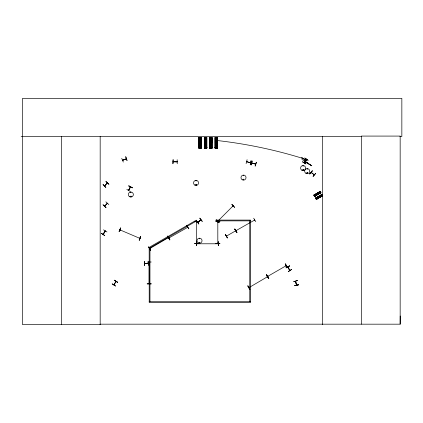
<?xml version="1.0" encoding="UTF-8"?>
<svg xmlns="http://www.w3.org/2000/svg" width="423" height="423" viewBox="0 0 423 423"><rect width="100%" height="100%" fill="white"/><g stroke="black" fill="none" stroke-linecap="round" stroke-linejoin="round"><path stroke-width="0.63" d="M399.872 136.518L401.85 136.518L401.85 98.379L22.514 98.379L22.514 324.621L100.23 324.621L100.177 324.177L400.163 324.177L400.221 315.997M197.964 221.948L197.768 222.345L198.017 221.953M197.694 222.197L200.973 219.923L197.827 222.302M105.184 230.873L103.212 234.432L103.27 233.967M122.517 160.143L126.324 158.863M149.139 283.722L149.134 283.273L149.277 283.717M217.803 222.049L217.829 221.626M218.009 222.027L218.014 221.705M130.453 196.431C132.082 195.257 130.665 197.578 130.591 196.684M130.575 196.431C131.299 195.521 130.971 197.414 130.612 196.367M195.823 180.817L196.261 180.875L195.87 180.716M196.277 184.867C195.415 183.942 196.372 185.834 196.108 184.571M199.249 242.585C200.238 241.771 199.222 243.611 199.402 242.374M243.146 179.495C244.261 178.226 243.5 180.965 243.193 179.315M243.775 179.564C243.288 178.58 243.172 180.256 243.717 179.616M302.9 165.901L303.307 166.07L302.942 165.858M302.842 169.946C303.566 169.036 303.238 170.934 302.879 169.882M306.913 172.938C307.468 174.006 307.431 172.013 306.945 173.07M307.399 169.02L306.966 169.078L307.373 168.967M305.321 160.777L305.11 161.126M314.331 174.852L311.09 172.521M150.028 248.253L149.747 248.581L168.38 237.657M168.412 237.821L168 237.848L168.454 237.805M168.914 237.99L187.712 227.341M169.068 238.086L169.221 237.784M254.725 219.992L254.271 220.097L254.657 219.87M254.688 220.034L235.949 230.672L236.298 230.466M248.846 287.508L249.232 287.28L248.936 287.64M267.505 276.711L267.251 276.832M267.458 276.515L286.202 265.692L285.869 265.84M267.495 276.69L267.754 276.298M196.653 222.017L196.494 221.668L196.494 243.267M217.808 221.71L217.829 243.225L218.014 242.902M217.993 243.183L217.993 242.902M226.686 236.171L226.432 236.087M235.86 230.895L235.791 230.736M247.095 159.698L246.107 163.616M246.953 161.866L246.662 161.575L250.458 162.855M250.13 162.691L250.553 162.644M251.082 160.766L250.226 164.721L251.056 160.756M251.008 164.933L252.071 161.031M251.172 164.975L252.219 161.068M253.076 163.511L249.136 162.501M255.672 164.013L255.27 164.098M255.185 166.049L256.391 162.189L255.127 166.038M305.083 161.01L305.464 161.242M205.832 148.156L205.53 148.156M216.391 148.156L216.084 148.156M116.055 281.454L114.073 284.896M103.275 234.416L103.429 234.078M105.279 231.032L103.27 234.342M289.602 270.064C290.178 271.497 287.598 266.12 287.931 267.299M288.121 267.225L287.947 266.902M130.654 192.333L131.061 192.497L130.654 192.391M196.383 184.999C196.156 183.36 195.156 185.924 196.399 184.899M303.428 170.131C302.926 168.454 302.598 171.352 303.465 169.85M119.022 231.593L120.592 227.87M119.175 231.656L120.729 227.923M120.301 230.059L120.053 229.731M139.627 238.043L139.902 238.334M139.341 240.216L140.706 236.404L139.357 240.222M139.162 240.137L140.732 236.415M199.92 147.712L200.164 148.156L199.894 148.145M205.567 148.145L205.837 147.712L205.53 147.685M216.121 148.145L216.391 147.712L216.084 147.701M149.139 262.075L149.113 262.498M196.494 221.626L196.484 222.017M128.719 190.408L130.406 186.881M126.805 189.467L130.332 191.439M128.729 185.914L132.283 187.838M130.443 186.839L128.539 190.361L130.548 186.945M173.123 161.681L173.546 161.85M144.566 263.423L148.621 263.608M112.211 283.87L115.611 286.07L112.185 283.918M113.919 284.811L115.897 281.343M287.809 267.045L289.776 270.434M289.951 270.382L289.607 270.16M103.112 234.294L105.142 230.916M106.971 231.957L103.529 229.837M301.425 158.144L301.953 157.282M302.191 158.614L302.72 157.753M302.45 161.866L305.908 163.965M304.798 158.038L308.129 160.338L304.787 158.054M303.91 162.495L306.035 159.059M304.052 162.585L306.189 159.154M310.524 165.007L304.951 161.422L305.189 161.782M306.601 159.408L304.481 162.85L306.643 159.429M304.676 162.966L306.77 159.508M307.41 163.151L311.804 165.795L304.877 161.544M217.792 221.181L233.099 205.874M232.814 206.101L233.2 205.975M267.659 276.827L267.31 277.012M267.902 276.462L267.5 276.478L267.812 276.309M296.703 285.065L295.524 281.253L296.571 285.165M199.799 242.86C199.92 241.306 198.551 243.257 199.709 242.897M309.694 173.885L312.343 170.823L309.678 173.874M309.832 173.99L312.301 170.792M315.574 173.351L313.041 176.497L315.69 173.441M197.118 243.78L196.753 243.828M177.084 161.861L173.208 161.66M176.803 161.66L177.168 161.681M103.085 184.502L105.861 187.447L103.043 184.544M105.866 181.567L108.838 184.312M104.624 185.983L107.352 183.043M103.085 204.774L106.014 207.556M105.866 201.84L108.838 204.584M104.529 206.086L107.283 203.183M104.624 206.255L107.421 203.304M251.764 162.971L252.161 163.077M216.248 219.971L219.14 222.794M217.824 221.15L218.21 220.959L217.919 221.287M232.83 206.117L233.025 205.916M168.058 237.826L168.301 237.684M168.978 237.927L169.263 237.784M104.655 185.935L107.283 182.91M243.399 175.318L243.563 175.719L243.458 175.312M199.635 238.789L199.524 238.376L199.524 238.794M197.758 222.387L200.988 219.923L197.795 222.318M196.484 220.669L198.757 224.016M202.146 221.456L199.756 218.199M255.592 164.14L246.657 161.76M225.343 234.516L227.468 237.953L225.348 234.511M236.938 232.486L234.749 229.118M235.616 230.836L226.437 236.134M148.457 246.91L150.519 250.39M167.931 236.304L169.792 239.899L167.905 236.32M186.675 225.48L188.896 228.864L186.696 225.47M149.673 248.46L149.932 248.264M187.606 227.156L187.341 227.516L187.622 227.188M234.733 229.123L236.933 232.491L234.902 229.028M253.673 218.189L255.762 221.647M236.372 230.614L235.981 230.815M266.601 275.003L268.838 278.376L266.279 274.945L268.515 278.323M267.881 276.43L267.611 276.616M285.943 266.03L286.239 265.834M289.591 265.908L285.996 267.775L289.559 265.861M286.101 267.949L289.586 265.898M249.713 289.422L247.857 285.821L249.893 289.316M313.898 195.13L320.227 191.492M313.908 195.151L320.264 191.556M313.988 195.283L320.306 191.624M320.354 191.704L314.088 195.463M314.141 195.542L314.347 195.902M314.654 195.542L314.284 195.6M314.416 196.013L320.724 192.333M314.453 196.076L320.782 192.439M320.83 192.518L314.532 196.214L320.872 192.592M314.58 196.304L320.898 192.639M321.935 194.443L315.59 198.064L316.378 199.413L322.686 195.733M315.653 198.17L321.966 194.506M322.019 194.591L315.695 198.25L322.062 194.67M315.78 198.398L322.099 194.733M315.828 198.472L322.152 194.823M315.886 198.556L316.087 198.916M316.145 199.006L322.463 195.352M316.193 199.09L322.511 195.431M316.23 199.154L322.569 195.532M316.272 199.228L322.596 195.585M316.325 199.323L322.643 195.659M267.553 276.705L248.999 287.603M311.143 172.362L314.294 174.826M307.077 172.632C306.199 173.916 308.362 172.912 307.177 172.642M125.753 156.743L127.048 160.581L125.737 156.753M122.591 160.359L126.366 158.847L122.628 160.264M123.294 162.083L121.739 158.35M298.643 284.811L294.683 285.662L298.649 284.832M294.694 285.689L298.606 284.668M196.748 243.622L197.033 243.622M210.786 148.145L211.061 148.145L210.813 147.712M198.583 221.388L194.543 221.626L198.588 221.557M217.834 222.033L217.993 221.636M215.883 243.336L219.923 243.31M215.883 243.489L219.923 243.479M218.31 243.643L217.861 243.785M217.903 243.785L218.257 243.627M147.188 262.086L151.228 262.006M149.298 262.16L149.139 262.524L149.298 262.086M147.188 283.791L151.228 283.764M147.188 283.939L151.233 283.933M21.15 136.677L22.514 136.671M22.514 136.518L361.337 136.518M198.852 137.348L201.189 137.338L201.189 148.288L198.852 148.293L198.863 137.348L198.905 148.293M204.526 137.348L206.863 137.338L206.863 148.288L204.526 148.293L204.573 137.348M217.417 148.288L215.08 148.293L215.08 137.348L217.417 137.338L217.406 148.288L217.369 137.338M199.011 138.458L201.031 138.458M204.684 138.458L206.704 138.458M209.903 138.458L211.923 138.458M215.238 138.458L217.258 138.458M199.011 139.199L201.031 139.199M204.684 139.199L206.704 139.199M209.903 139.199L211.923 139.199M215.238 139.199L217.258 139.199M199.011 140.309L201.031 140.309M204.684 140.309L206.704 140.309M209.903 140.309L211.923 140.309M217.258 140.309L215.238 140.309A469.022 468.092 90 0 1 301.504 158.017M199.011 141.298L201.031 141.298M204.679 141.298L206.699 141.298M209.903 141.298L211.923 141.298M215.233 141.298L217.258 141.298M199.011 142.408L201.031 142.408M204.679 142.408L206.699 142.408M209.903 142.408L211.923 142.408M215.233 142.408L217.258 142.408M199.011 147.172L201.031 147.172M204.684 147.172L206.704 147.172M209.903 147.172L211.923 147.172M215.238 147.172L217.258 147.172M198.673 147.49L201.369 147.49M204.346 147.49L207.043 147.49M209.565 147.49L212.261 147.49M214.9 147.49L217.596 147.49M198.673 147.574L201.369 147.574M204.346 147.574L207.043 147.574M209.565 147.574L212.261 147.574M214.9 147.574L217.596 147.574M199.857 147.701L200.179 147.701M210.754 147.701L211.072 147.701M199.857 148.156L200.179 148.156M210.754 148.156L211.072 148.156M209.745 148.293L212.082 148.288M177.168 159.73L177.221 163.77M173.166 161.681L177.084 161.66M173.107 161.861L177.179 161.861M250.543 220.869L215.904 220.869L215.904 220.087L250.543 220.087L250.543 302.508L149.219 302.508L149.176 247.82L149.959 247.82L196.642 220.869L196.251 220.187L149.568 247.143L149.959 247.82L149.959 301.726M196.711 243.785L218.268 243.785M148.61 261.472L148.637 265.517M144.608 263.423L148.568 263.423M149.176 301.726L250.543 301.726M251.854 162.971L255.629 164.002M139.807 238.339L120.016 229.895L120.375 229.869M120.127 229.742L120.407 229.906M120.016 229.895L120.354 230.033M139.579 238.049L139.886 238.154M132.309 187.786L128.756 185.861L132.293 187.812M114.247 280.343L117.747 282.368M302.514 158.086L306.21 160.417M302.397 158.281L306.152 160.513M305.274 160.698L305.655 160.936M305.184 160.84L305.57 161.078M305.126 160.941L305.512 161.174M305.041 161.084L305.422 161.316M301.895 159.397L308.647 163.537M304.962 161.406L305.295 161.612M302.54 161.723L305.988 163.833M106.009 181.419L108.938 184.206M103.043 204.811L105.999 207.577M216.365 219.849L219.241 222.688M289.766 270.392L287.926 266.929M199.873 218.109L202.31 221.335M196.462 220.684L198.873 223.926M285.239 263.994L287.312 267.468M266.781 274.897L268.822 278.387M266.649 274.971L268.695 278.461M266.448 274.85L268.468 278.35M247.809 285.853L249.877 289.327M169.924 239.82L167.397 235.976L169.776 239.91M148.605 246.826L149.478 248.322M150.065 249.321L150.646 250.316M234.834 229.033L236.854 232.534M225.427 234.464L227.447 237.969M321.914 194.416L322.701 195.759M319.587 191.862L320.259 193.025M321.327 194.876L321.998 196.045M319.159 192.105L319.83 193.274M320.898 195.125L321.57 196.288M318.514 192.481L319.191 193.644M320.259 195.495L320.93 196.663M317.943 192.803L318.619 193.972M319.688 195.823L320.359 196.986M317.303 193.179L317.974 194.342M319.042 196.193L319.719 197.361M314.548 194.765L315.225 195.934M316.293 197.784L316.964 198.947M314.257 194.675L315.156 196.235L314.21 194.707M315.997 197.694L316.896 199.249M315.949 197.721L316.848 199.275M295.476 281.247L296.528 285.176M149.097 283.637L149.139 262.117L149.139 262.482M400.163 324.177L400.163 136.079L361.337 136.079L361.337 324.177M322.506 136.518L322.506 324.621M249.76 220.869L249.76 301.726M217.258 137.338L217.258 148.288M217.11 137.338L217.147 141.203L217.025 137.338M217.11 142.488L217.147 147.643M217.025 142.488L217.099 148.288M217.015 137.338L216.973 141.203M217.015 142.488L216.973 147.643M216.883 137.338L216.846 148.288M216.756 137.338L216.756 141.203M216.756 142.488L216.756 147.643M216.708 137.338L216.719 141.203M216.719 142.488L216.708 147.643M216.555 148.288L215.942 148.288M215.793 141.213L215.793 137.348L215.741 141.213M215.793 147.653L215.793 142.498L215.741 147.653M215.614 137.348L215.651 148.293M215.524 137.348L215.524 141.213M215.524 142.498L215.524 147.653M215.476 137.348L215.481 148.293M215.349 137.348L215.397 148.293M215.259 137.348L215.259 148.293L215.217 137.348M215.09 137.348L215.133 148.293M212.034 148.288L212.082 137.338L209.745 137.348L209.755 148.293L209.797 137.348M211.944 137.338L211.923 148.288L211.902 137.338M211.775 137.338L211.77 148.288M211.68 137.338L211.69 141.203M211.68 142.488L211.69 147.643M211.643 137.338L211.643 141.203M211.643 142.488L211.643 147.643M211.553 137.338L211.532 148.288M211.421 137.338L211.384 141.203L211.373 137.338M211.421 147.643L211.384 142.488L211.373 147.643M211.225 148.288L210.606 148.288M210.448 137.348L210.458 141.213M210.448 142.498L210.458 147.653M210.405 137.348L210.405 141.213M210.405 142.498L210.405 147.653M210.279 137.348L210.316 148.293M210.189 137.348L210.152 141.213M210.189 142.498L210.152 147.653M210.141 141.213L210.062 137.348L210.014 148.293L210.062 142.498M209.924 137.348L209.903 148.293M206.72 137.338L206.72 148.288M206.683 137.338L206.704 148.288M206.546 137.338L206.556 141.203M206.546 142.488L206.546 148.288M206.461 137.338L206.466 141.203M206.466 142.488L206.461 147.643M206.419 137.338L206.419 141.203M206.419 142.488L206.419 147.643M206.329 137.338L206.287 148.288M206.202 137.338L206.202 141.203M206.202 142.488L206.202 147.643M206.16 137.338L206.149 141.203M206.149 142.488L206.16 147.643M206.001 148.288L205.382 148.288M205.234 137.348L205.224 141.213M205.234 142.498L205.224 147.653M205.187 137.348L205.187 141.213M205.187 142.498L205.187 147.653M205.076 137.348L205.055 148.293M204.97 141.213L204.97 137.348L204.917 148.293M204.97 142.498L204.97 147.653M204.795 137.348L204.843 148.293M201.142 137.338L201.142 148.288M201.031 137.338L201.031 148.288M200.925 137.338L200.925 148.288M200.883 137.338L200.877 148.288M200.798 137.338L200.745 148.288M200.655 137.338L200.639 148.288M200.618 137.338L200.618 148.288M200.528 137.338L200.481 141.203M200.528 142.488L200.481 147.643M200.333 148.288L199.714 148.288M199.556 137.348L199.566 141.213M199.513 142.498L199.566 147.653M199.249 137.348L199.296 141.213M199.249 142.498L199.259 147.653M199.17 148.288L199.17 142.498L199.122 147.653M199.011 137.348L199.032 148.293M100.172 136.518L100.172 324.621M61.346 136.518L61.346 324.621M199.587 141.737C200.137 143.45 200.92 140.526 199.587 141.737M205.255 141.737C205.805 143.45 206.588 140.526 205.255 141.737M210.48 141.737C211.029 143.45 211.812 140.526 210.48 141.737M215.815 141.737C216.365 143.45 217.147 140.526 215.815 141.737M317.673 193.496C318.038 194.643 318.561 192.692 317.673 193.496M319.413 196.51C319.777 197.657 320.301 195.706 319.413 196.51M114.342 280.174L117.731 282.39L114.337 280.19M101.42 233.322L104.761 235.611L101.42 233.322M231.867 204.341L234.591 207.344L231.867 204.341M285.414 263.899L287.259 267.5L285.393 263.904M291.637 269.403L288.259 271.635L291.632 269.393M320.179 191.408L313.85 195.051L314.638 196.399L320.957 192.74L320.174 191.397M297.491 280.512L293.636 281.755L297.485 280.491M219.923 221.388L215.878 221.636L219.923 221.388M196.653 241.692L196.457 245.737L196.626 241.692M218.522 241.692L218.326 245.737L218.506 241.692M198.588 243.257L194.543 243.505L198.588 243.257M173.123 159.73L172.917 163.77L173.097 159.73M144.566 261.472L144.343 265.517L144.566 261.472M204.7 148.293L204.7 137.348L204.684 148.293M199.402 148.293L199.423 137.348L199.386 148.293M199.164 141.213L199.17 137.348L199.122 141.213M242.247 179.791A2.527 2.527 0 0 0 246.033 177.607A2.527 2.527 0 0 0 242.247 175.418A2.527 2.527 0 0 0 242.247 179.791M305.914 173.308A2.527 2.527 0 0 0 309.705 171.119A2.527 2.527 0 0 0 305.914 168.93A2.527 2.527 0 0 0 305.914 173.308M301.853 170.242A2.522 2.522 0 0 0 305.633 168.058A2.522 2.522 0 0 0 301.853 165.874A2.522 2.522 0 0 0 301.853 170.242M194.786 185.1A2.522 2.522 0 0 0 198.567 182.916A2.522 2.522 0 0 0 194.786 180.732A2.522 2.522 0 0 0 194.786 185.1M198.265 242.871A2.517 2.517 0 0 0 202.041 240.692A2.517 2.517 0 0 0 198.265 238.514A2.517 2.517 0 0 0 198.265 242.871M129.586 196.727A2.527 2.527 0 0 0 133.372 194.538A2.527 2.527 0 0 0 129.586 192.354A2.527 2.527 0 0 0 129.586 196.727"/></g></svg>
